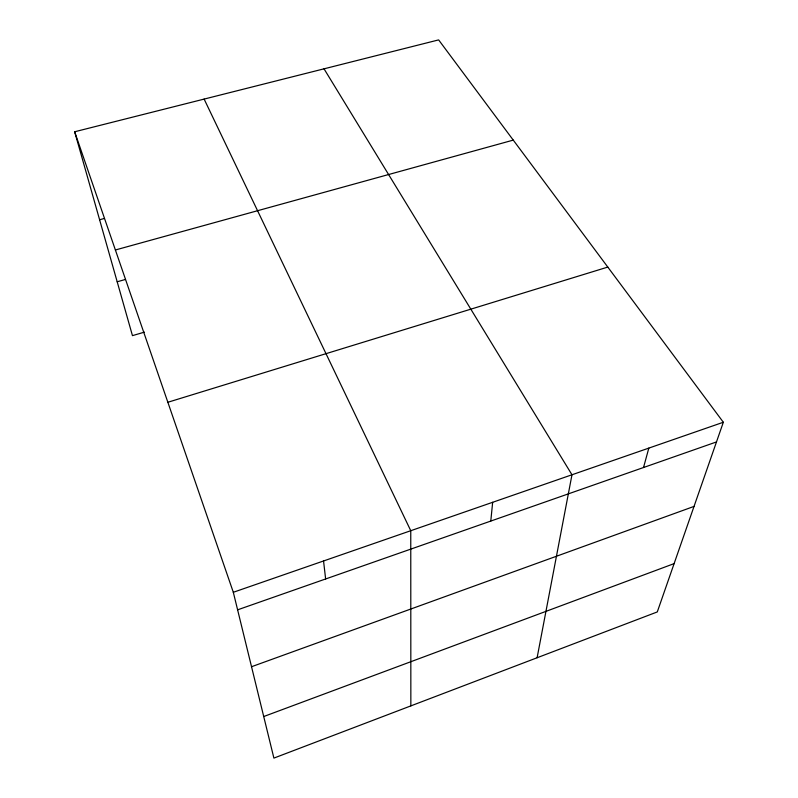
<?xml version="1.0" encoding="UTF-8"?>
<svg xmlns="http://www.w3.org/2000/svg" width="798" height="798" viewBox="0 0 798 798"><rect width="100%" height="100%" fill="white"/><g stroke="black" fill="none" stroke-linecap="round" stroke-linejoin="round"><path stroke-width="1.2" d="M490.79 521.064L492.655 502.291M537.104 657.751L571.976 474.77L324.028 68.828M643.527 467.518L648.824 448.107M723.337 422.252L657.283 611.936L273.894 758.1L233.315 592.286L74.663 131.77L438.641 39.9L723.337 422.252L233.315 592.286M263.719 716.534L674.111 563.617M251.53 666.729L694.031 506.411M237.605 609.832L716.474 441.942M167.849 402.272L607.797 267.081M144.408 332.138L132.458 335.639L74.663 131.77M117.186 281.784L125.486 279.44M115.391 249.983L513.264 140.109M99.61 219.749L104.348 218.472M204.128 99.092L410.761 530.71L410.85 705.891M323.549 560.974L325.634 578.969"/></g></svg>
